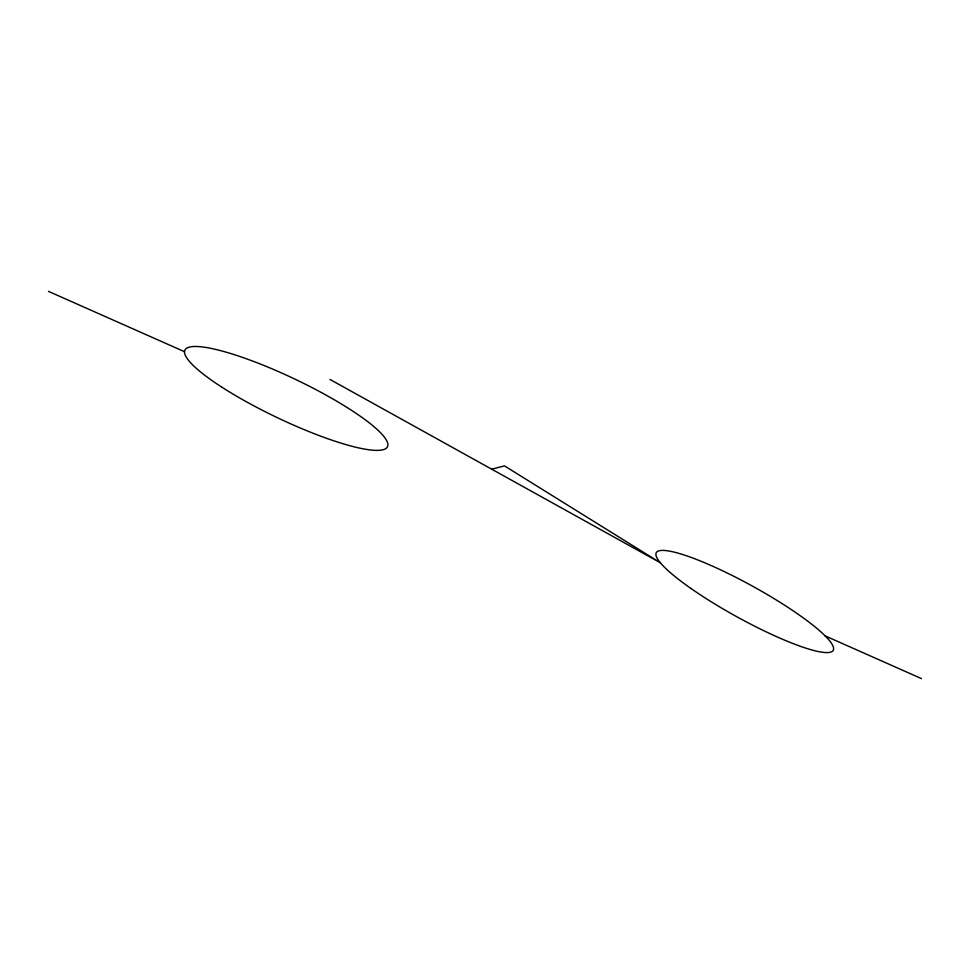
<?xml version="1.0" encoding="UTF-8"?>
<svg xmlns="http://www.w3.org/2000/svg" width="970" height="970" viewBox="0 0 970 970"><rect width="100%" height="100%" fill="white"/><g stroke="black" fill="none" stroke-linecap="round" stroke-linejoin="round"><path stroke-width="1.45" d="M491.681 469.177L504.497 465.891L660.437 562.818L329.945 379.428M48.5 291.376L184.591 351.746M824.985 635.811L921.5 678.624M691.028 588.511A101.038 17.181 28.9 0 0 832.854 650.846A101.038 17.181 28.9 0 0 710.343 565.195A101.038 17.181 28.9 0 0 691.028 588.511M222.045 387.285A112.168 21.17 25.5 0 0 386.63 447.91A112.168 21.17 25.5 0 0 250.09 360.112A112.168 21.17 25.5 0 0 222.045 387.285"/></g></svg>
